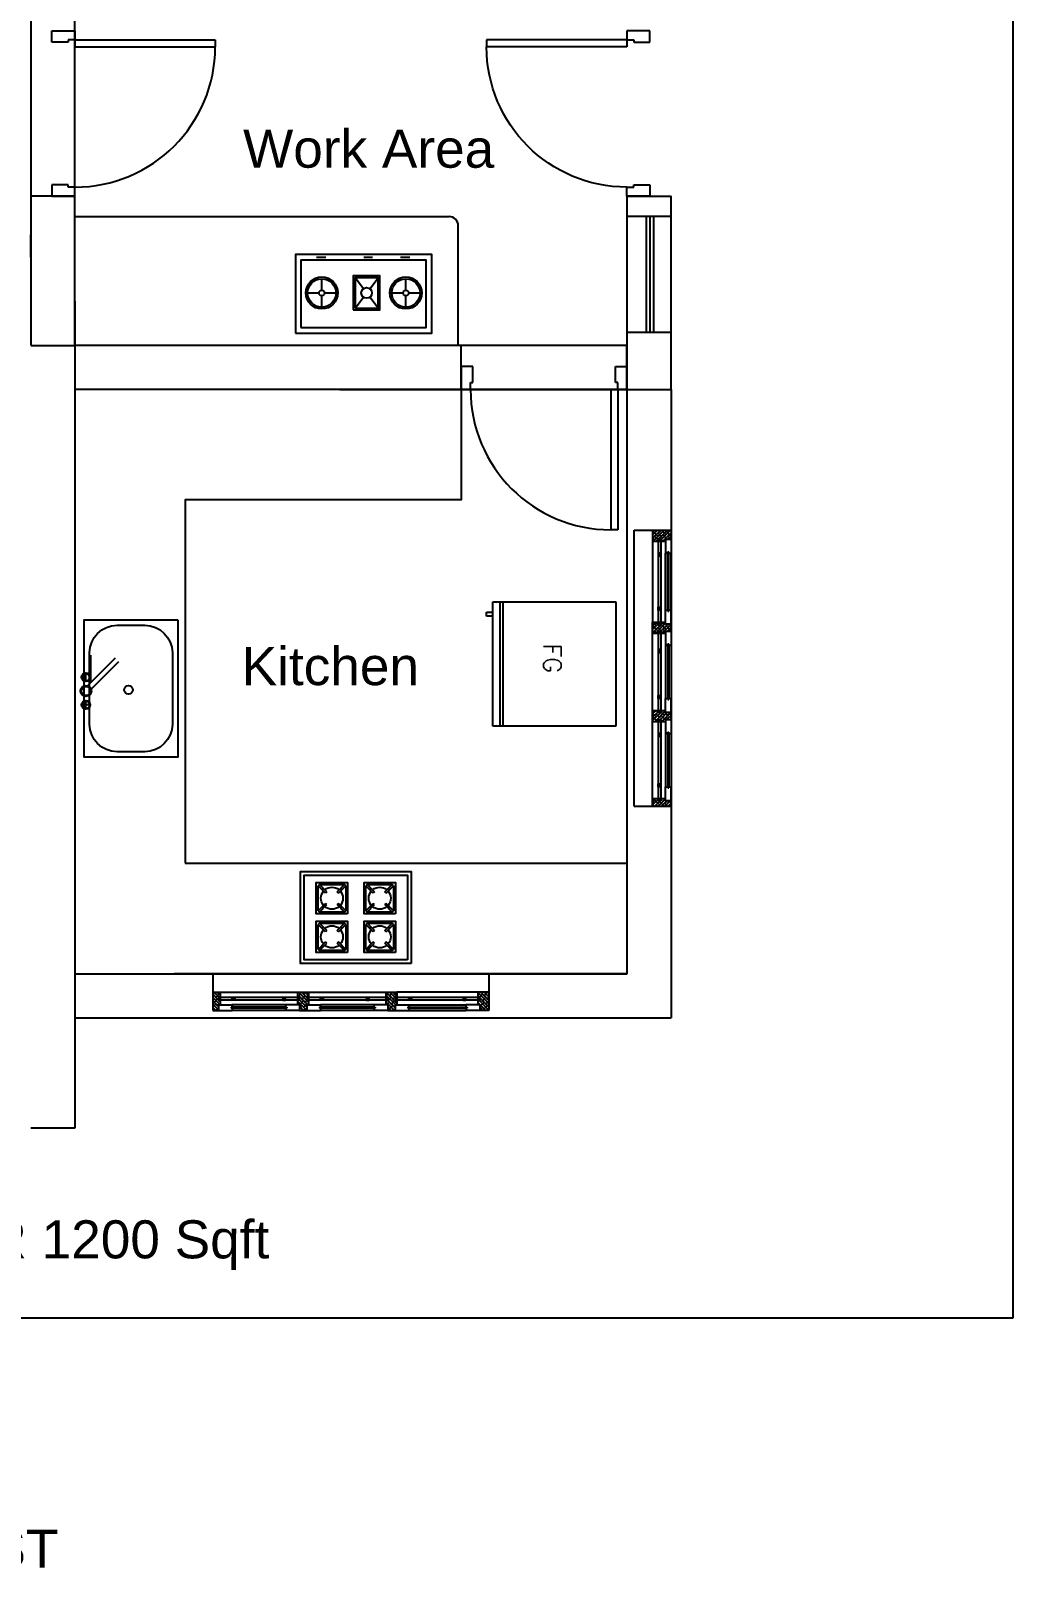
# Model space of a CAD drawing. Extents: x -4409 to 83729, y -39415 to 28842.
# Drawn here: x 32052 to 37392, y -39415 to -31058 of the extents above; entities that cross this region are included whole.
import ezdxf

# ---------------------------------------------------------------- set-up
doc = ezdxf.new("R2010")
doc.units = 0
doc.layers.get('0').update_dxf_attribs({"linetype": 'CONTINUOUS'})
for name, color, linetype in [('1_WALL', 7, 'CONTINUOUS'), ('4_JOINERY', 217, 'CONTINUOUS'), ('DOORS', 171, 'CONTINUOUS'), ('FIX', 161, 'CONTINUOUS'), ('FUR', 47, 'CONTINUOUS'), ('WALL', 1, 'CONTINUOUS'), ('WWW_CADBLOCKSFREE_COM', 7, 'CONTINUOUS')]:
    doc.layers.add(name, color=color, linetype=linetype)
doc.styles.add('SIMPLEX', font='simplex')
doc.styles.get("Standard").update_dxf_attribs({"font": 'arial.ttf'})

# ---------------------------------------------------------------- blocks, each defined once
blk = doc.blocks.new('ER5T')
at = {"layer": '4_JOINERY', "color": 150}
for p, q in [((169.14, -27.44), (19.14, -27.44)), ((19.14, -27.44), (19.14, -47.44)), ((169.14, -27.44), (169.14, -47.44)), ((19.14, -37.44), (25.14, -37.44)), ((19.14, -37.44), (69.14, -37.44)), ((19.14, -38.24), (19.94, -37.44)), ((19.14, -40.04), (21.74, -37.44)), ((19.14, -41.83), (23.53, -37.44)), ((19.14, -37.44), (19.14, -47.44)), ((19.14, -43.63), (25.14, -37.63)), ((19.14, -38.68), (19.37, -38.91)), ((19.14, -45.43), (25.14, -39.43)), ((19.14, -40.47), (20.27, -41.6)), ((19.82, -37.56), (22.06, -39.81)), ((20.72, -40.25), (22.96, -42.5)), ((22.51, -38.46), (24.44, -40.38)), ((23.29, -37.44), (23.86, -38.01)), ((23.41, -41.15), (25.14, -42.88)), ((24.28, -40.38), (69.99, -40.38)), ((24.28, -40.38), (24.28, -41.88)), ((25.08, -37.44), (25.14, -37.49)), ((25.14, -37.44), (25.14, -44.44)), ((31.64, -41.8), (33.05, -40.38)), ((31.64, -41.35), (32.61, -40.38)), ((31.64, -40.91), (32.16, -40.38)), ((31.64, -40.47), (31.72, -40.38)), ((31.64, -40.38), (33.14, -40.38)), ((31.64, -41.88), (31.64, -40.38)), ((31.99, -41.88), (33.14, -40.74)), ((32.43, -41.88), (33.14, -41.18)), ((32.87, -41.88), (33.14, -41.62)), ((33.14, -40.38), (33.14, -41.88)), ((62.64, -40.38), (61.14, -40.38)), ((61.14, -40.38), (61.14, -41.88)), ((62.28, -41.88), (61.14, -40.74)), ((61.84, -41.88), (61.14, -41.18)), ((61.4, -41.88), (61.14, -41.62)), ((62.64, -41.8), (61.22, -40.38)), ((62.64, -41.35), (61.67, -40.38)), ((62.64, -40.91), (62.11, -40.38)), ((62.64, -40.47), (62.55, -40.38)), ((62.64, -41.88), (62.64, -40.38)), ((75.14, -37.44), (69.14, -37.44)), ((69.14, -37.44), (69.14, -44.44)), ((69.14, -37.92), (69.62, -37.44)), ((69.14, -39.71), (71.41, -37.44)), ((69.14, -43.31), (75.01, -37.44)), ((69.37, -37.44), (70.84, -38.91)), ((69.5, -39.36), (71.74, -41.6)), ((69.8, -44.44), (75.14, -39.1)), ((69.99, -40.66), (73.21, -37.44)), ((69.99, -40.38), (69.99, -41.88)), ((70.14, -45.9), (74.28, -41.75)), ((71.29, -37.56), (73.54, -39.81)), ((72.19, -40.25), (74.43, -42.5)), ((73.99, -38.46), (75.14, -39.61)), ((74.28, -40.38), (117.99, -40.38)), ((74.28, -40.38), (74.28, -41.88)), ((74.76, -37.44), (75.14, -37.81)), ((75.14, -37.44), (75.14, -44.44)), ((117.14, -37.44), (75.14, -37.44)), ((84.14, -41.8), (85.55, -40.38)), ((84.14, -41.35), (85.11, -40.38)), ((84.14, -40.91), (84.66, -40.38)), ((84.14, -40.47), (84.22, -40.38)), ((84.14, -40.38), (85.64, -40.38)), ((84.14, -41.88), (84.14, -40.38)), ((84.49, -41.88), (85.64, -40.74)), ((84.93, -41.88), (85.64, -41.18)), ((85.37, -41.88), (85.64, -41.62)), ((85.64, -40.38), (85.64, -41.88)), ((110.64, -40.38), (109.14, -40.38)), ((109.14, -40.38), (109.14, -41.88)), ((110.28, -41.88), (109.14, -40.74)), ((109.84, -41.88), (109.14, -41.18)), ((109.4, -41.88), (109.14, -41.62)), ((110.64, -41.8), (109.22, -40.38)), ((110.64, -41.35), (109.67, -40.38)), ((110.64, -40.91), (110.11, -40.38)), ((110.64, -40.47), (110.55, -40.38)), ((110.64, -41.88), (110.64, -40.38)), ((123.14, -37.44), (117.14, -37.44)), ((117.14, -37.44), (117.14, -44.44)), ((117.14, -37.6), (117.29, -37.44)), ((117.14, -39.39), (119.09, -37.44)), ((117.14, -42.98), (122.68, -37.44)), ((117.14, -37.52), (117.62, -38.01)), ((117.14, -39.32), (118.52, -40.7)), ((117.48, -44.44), (123.14, -38.78)), ((117.94, -40.38), (120.89, -37.44)), ((117.99, -40.38), (117.99, -41.88)), ((118.14, -45.58), (122.28, -41.43)), ((118.85, -37.44), (120.32, -38.91)), ((118.97, -39.36), (121.21, -41.6)), ((120.76, -37.56), (123.01, -39.81)), ((121.66, -40.25), (122.28, -40.87)), ((122.28, -40.38), (165.99, -40.38)), ((122.28, -40.38), (122.28, -41.88)), ((123.14, -37.44), (123.14, -44.44)), ((169.14, -37.44), (123.14, -37.44)), ((129.64, -41.8), (131.05, -40.38)), ((129.64, -41.35), (130.61, -40.38)), ((129.64, -40.91), (130.16, -40.38)), ((129.64, -40.47), (129.72, -40.38)), ((129.64, -40.38), (131.14, -40.38)), ((129.64, -41.88), (129.64, -40.38)), ((129.99, -41.88), (131.14, -40.74)), ((130.43, -41.88), (131.14, -41.18)), ((130.87, -41.88), (131.14, -41.62)), ((131.14, -40.38), (131.14, -41.88)), ((158.64, -40.38), (157.14, -40.38)), ((157.14, -40.38), (157.14, -41.88)), ((158.28, -41.88), (157.14, -40.74)), ((157.84, -41.88), (157.14, -41.18)), ((157.4, -41.88), (157.14, -41.62)), ((158.64, -41.8), (157.22, -40.38)), ((158.64, -41.35), (157.67, -40.38)), ((158.64, -40.91), (158.11, -40.38)), ((158.64, -40.47), (158.55, -40.38)), ((158.64, -41.88), (158.64, -40.38)), ((169.14, -37.44), (165.14, -37.44)), ((165.14, -37.44), (165.14, -44.44)), ((165.14, -39.07), (166.77, -37.44)), ((165.14, -39.64), (165.3, -39.81)), ((165.16, -44.44), (169.14, -40.46)), ((165.62, -40.38), (168.56, -37.44)), ((165.75, -38.46), (167.99, -40.7)), ((165.99, -41.81), (169.14, -38.66)), ((165.99, -40.38), (165.99, -41.88)), ((166.52, -37.44), (167.1, -38.01)), ((166.65, -41.15), (168.89, -43.4)), ((168.32, -37.44), (169.14, -38.25)), ((168.44, -39.36), (169.14, -40.05)), ((19.14, -47.22), (24.47, -41.88)), ((19.14, -42.27), (21.16, -44.3)), ((19.14, -45.86), (19.37, -46.09)), ((19.14, -47.44), (24.14, -47.44)), ((19.82, -44.74), (22.06, -46.99)), ((20.72, -47.44), (25.14, -43.02)), ((21.61, -42.95), (23.86, -45.19)), ((22.51, -45.64), (24.14, -47.27)), ((22.51, -47.44), (24.14, -45.81)), ((24.14, -44.44), (24.14, -47.44)), ((24.14, -44.44), (25.14, -44.44)), ((24.14, -47.44), (31.64, -47.44)), ((24.28, -41.88), (69.99, -41.88)), ((24.31, -43.85), (24.9, -44.44)), ((25.14, -44.44), (31.64, -44.44)), ((31.04, -45.64), (31.04, -46.24)), ((31.64, -45.64), (31.04, -45.64)), ((31.64, -46.24), (31.04, -46.24)), ((33.14, -41.88), (31.64, -41.88)), ((62.64, -44.44), (31.64, -44.44)), ((31.64, -44.44), (31.64, -45.64)), ((62.64, -45.64), (31.64, -45.64)), ((62.64, -46.24), (31.64, -46.24)), ((31.64, -46.24), (31.64, -47.44)), ((62.64, -47.44), (31.64, -47.44)), ((61.14, -41.88), (62.64, -41.88)), ((62.64, -44.44), (62.64, -45.64)), ((69.14, -44.44), (62.64, -44.44)), ((62.64, -45.64), (63.24, -45.64)), ((62.64, -46.24), (62.64, -47.44)), ((62.64, -46.24), (63.24, -46.24)), ((70.14, -47.44), (62.64, -47.44)), ((63.24, -45.64), (63.24, -46.24)), ((69.14, -42.59), (69.94, -43.4)), ((69.14, -44.39), (69.19, -44.44)), ((70.14, -44.44), (69.14, -44.44)), ((70.14, -44.44), (70.14, -47.44)), ((70.14, -45.39), (70.84, -46.09)), ((70.14, -47.18), (70.39, -47.44)), ((74.14, -47.44), (70.14, -47.44)), ((70.39, -42.05), (72.64, -44.3)), ((70.39, -47.44), (75.14, -42.69)), ((71.29, -44.74), (73.54, -46.99)), ((72.19, -47.44), (74.14, -45.49)), ((73.09, -42.95), (74.58, -44.44)), ((73.99, -45.64), (74.14, -45.79)), ((73.99, -47.44), (74.14, -47.29)), ((74.14, -44.44), (74.14, -47.44)), ((74.14, -44.44), (75.14, -44.44)), ((74.14, -47.44), (81.64, -47.44)), ((74.28, -41.88), (117.99, -41.88)), ((75.14, -44.44), (81.64, -44.44)), ((81.04, -45.64), (81.04, -46.24)), ((81.64, -45.64), (81.04, -45.64)), ((81.64, -46.24), (81.04, -46.24)), ((81.64, -44.44), (81.64, -45.64)), ((81.64, -44.44), (110.64, -44.44)), ((81.64, -45.64), (110.64, -45.64)), ((81.64, -46.24), (81.64, -47.44)), ((81.64, -46.24), (110.64, -46.24)), ((81.64, -47.44), (110.64, -47.44)), ((85.64, -41.88), (84.14, -41.88)), ((109.14, -41.88), (110.64, -41.88)), ((117.14, -44.44), (110.64, -44.44)), ((110.64, -44.44), (110.64, -45.64)), ((110.64, -45.64), (111.24, -45.64)), ((110.64, -46.24), (111.24, -46.24)), ((110.64, -46.24), (110.64, -47.44)), ((118.14, -47.44), (110.64, -47.44)), ((111.24, -45.64), (111.24, -46.24)), ((118.14, -44.44), (117.14, -44.44)), ((117.91, -41.88), (119.42, -43.4)), ((118.07, -43.85), (120.32, -46.09)), ((118.14, -47.37), (123.14, -42.37)), ((118.14, -44.44), (118.14, -47.44)), ((122.14, -47.44), (118.14, -47.44)), ((118.97, -46.54), (119.87, -47.44)), ((119.87, -42.05), (122.11, -44.3)), ((119.87, -47.44), (122.14, -45.17)), ((120.76, -44.74), (122.14, -46.12)), ((121.66, -47.44), (122.14, -46.96)), ((122.14, -44.44), (122.14, -47.44)), ((122.14, -44.44), (123.14, -44.44)), ((122.14, -47.44), (129.64, -47.44)), ((122.28, -41.88), (165.99, -41.88)), ((122.56, -42.95), (123.14, -43.52)), ((122.87, -44.44), (123.14, -44.17)), ((123.14, -44.44), (129.64, -44.44)), ((129.04, -45.64), (129.04, -46.24)), ((129.64, -45.64), (129.04, -45.64)), ((129.64, -46.24), (129.04, -46.24)), ((131.14, -41.88), (129.64, -41.88)), ((129.64, -44.44), (129.64, -45.64)), ((129.64, -44.44), (158.64, -44.44)), ((129.64, -45.64), (158.64, -45.64)), ((129.64, -46.24), (129.64, -47.44)), ((129.64, -46.24), (158.64, -46.24)), ((129.64, -47.44), (158.64, -47.44)), ((157.14, -41.88), (158.64, -41.88)), ((158.64, -44.44), (158.64, -45.64)), ((165.14, -44.44), (158.64, -44.44)), ((158.64, -45.64), (159.24, -45.64)), ((158.64, -46.24), (158.64, -47.44)), ((158.64, -46.24), (159.24, -46.24)), ((166.14, -47.44), (158.64, -47.44)), ((159.24, -45.64), (159.24, -46.24)), ((165.14, -42.66), (165.91, -41.88)), ((165.14, -43.23), (167.1, -45.19)), ((166.14, -44.44), (165.14, -44.44)), ((165.58, -41.88), (166.2, -42.5)), ((166.14, -45.25), (169.14, -42.25)), ((166.14, -47.05), (169.14, -44.05)), ((166.14, -44.44), (166.14, -47.44)), ((166.14, -46.03), (167.54, -47.44)), ((169.14, -47.44), (166.14, -47.44)), ((167.54, -43.85), (169.14, -45.44)), ((167.54, -47.44), (169.14, -45.85)), ((168.44, -46.54), (169.14, -47.23))]:
    blk.add_line(p, q, dxfattribs=at)
blk = doc.blocks.new('RYTREYR')
at = {"layer": 'DOORS'}
for p, q in [((6351.54, 1005.98), (6351.54, 1082.23)), ((6351.54, 1082.23), (6355.29, 1082.23)), ((6355.29, 1005.98), (6355.29, 1082.23)), ((6351.54, 1005.98), (6355.29, 1005.98))]:
    blk.add_line(p, q, dxfattribs=at)
at = {"layer": 'DOORS', "linetype": 'CONTINUOUS'}
for p, q in [((6346.54, 993.48), (6346.54, 1005.98)), ((6346.54, 1005.98), (6351.54, 1005.98)), ((6351.54, 1005.98), (6351.54, 1002.23)), ((6436.54, 1005.98), (6431.54, 1005.98)), ((6431.54, 1005.98), (6431.54, 1002.23)), ((6436.54, 993.48), (6436.54, 1005.98)), ((6351.54, 1002.23), (6352.79, 1002.23)), ((6352.79, 1002.23), (6352.79, 993.48)), ((6430.29, 1002.23), (6430.29, 993.48)), ((6431.54, 1002.23), (6430.29, 1002.23)), ((6352.79, 993.48), (6346.54, 993.48)), ((6430.29, 993.48), (6436.54, 993.48))]:
    blk.add_line(p, q, dxfattribs=at)
at = {"layer": 'DOORS'}
blk.add_arc((6355.29, 1005.98), 76.25, 0.00387, 89.99831, dxfattribs=at)
blk = doc.blocks.new('DFZDF')
at = {"layer": 'FUR', "color": 1}
for p, q in [((7114.11, 3160.89), (7114.82, 3161.6)), ((7116.23, 3158.77), (7116.94, 3159.48)), ((7126.28, 3159.48), (7126.99, 3158.77)), ((7128.4, 3161.6), (7129.11, 3160.89)), ((7140.11, 3160.89), (7140.82, 3161.6)), ((7142.23, 3158.77), (7142.94, 3159.48)), ((7152.28, 3159.48), (7152.99, 3158.77)), ((7154.4, 3161.6), (7155.11, 3160.89)), ((7114.82, 3146.6), (7114.11, 3147.31)), ((7116.94, 3148.72), (7116.23, 3149.43)), ((7126.99, 3149.43), (7126.28, 3148.72)), ((7129.11, 3147.31), (7128.4, 3146.6)), ((7140.82, 3146.6), (7140.11, 3147.31)), ((7142.94, 3148.72), (7142.23, 3149.43)), ((7152.99, 3149.43), (7152.28, 3148.72)), ((7155.11, 3147.31), (7154.4, 3146.6)), ((7114.11, 3139.89), (7114.82, 3140.6)), ((7116.23, 3137.77), (7116.94, 3138.48)), ((7126.28, 3138.48), (7126.99, 3137.77)), ((7128.4, 3140.6), (7129.11, 3139.89)), ((7140.11, 3139.89), (7140.82, 3140.6)), ((7142.23, 3137.77), (7142.94, 3138.48)), ((7152.28, 3138.48), (7152.99, 3137.77)), ((7154.4, 3140.6), (7155.11, 3139.89)), ((7114.82, 3125.6), (7114.11, 3126.31)), ((7116.94, 3127.72), (7116.23, 3128.43)), ((7126.99, 3128.43), (7126.28, 3127.72)), ((7129.11, 3126.31), (7128.4, 3125.6)), ((7140.82, 3125.6), (7140.11, 3126.31)), ((7142.94, 3127.72), (7142.23, 3128.43)), ((7152.99, 3128.43), (7152.28, 3127.72)), ((7155.11, 3126.31), (7154.4, 3125.6))]:
    blk.add_line(p, q, dxfattribs=at)
at = {"layer": 'FUR'}
for p, q in [((7118.11, 3156.89), (7114.11, 3160.89)), ((7118.82, 3157.6), (7114.82, 3161.6)), ((7124.4, 3157.6), (7128.4, 3161.6)), ((7125.11, 3156.89), (7129.11, 3160.89)), ((7144.11, 3156.89), (7140.11, 3160.89)), ((7144.82, 3157.6), (7140.82, 3161.6)), ((7150.4, 3157.6), (7154.4, 3161.6)), ((7151.11, 3156.89), (7155.11, 3160.89)), ((7114.11, 3147.31), (7118.11, 3151.31)), ((7118.11, 3156.89), (7118.82, 3157.6)), ((7118.11, 3151.31), (7118.82, 3150.6)), ((7124.4, 3157.6), (7125.11, 3156.89)), ((7124.4, 3150.6), (7125.11, 3151.31)), ((7129.11, 3147.31), (7125.11, 3151.31)), ((7140.11, 3147.31), (7144.11, 3151.31)), ((7144.11, 3156.89), (7144.82, 3157.6)), ((7144.11, 3151.31), (7144.82, 3150.6)), ((7150.4, 3157.6), (7151.11, 3156.89)), ((7150.4, 3150.6), (7151.11, 3151.31)), ((7155.11, 3147.31), (7151.11, 3151.31)), ((7114.82, 3146.6), (7118.82, 3150.6)), ((7128.4, 3146.6), (7124.4, 3150.6)), ((7140.82, 3146.6), (7144.82, 3150.6)), ((7154.4, 3146.6), (7150.4, 3150.6)), ((7118.11, 3135.89), (7114.11, 3139.89)), ((7118.82, 3136.6), (7114.82, 3140.6)), ((7118.11, 3135.89), (7118.82, 3136.6)), ((7124.4, 3136.6), (7128.4, 3140.6)), ((7124.4, 3136.6), (7125.11, 3135.89)), ((7125.11, 3135.89), (7129.11, 3139.89)), ((7144.11, 3135.89), (7140.11, 3139.89)), ((7144.82, 3136.6), (7140.82, 3140.6)), ((7144.11, 3135.89), (7144.82, 3136.6)), ((7150.4, 3136.6), (7154.4, 3140.6)), ((7150.4, 3136.6), (7151.11, 3135.89)), ((7151.11, 3135.89), (7155.11, 3139.89)), ((7114.11, 3126.31), (7118.11, 3130.31)), ((7114.82, 3125.6), (7118.82, 3129.6)), ((7118.11, 3130.31), (7118.82, 3129.6)), ((7124.4, 3129.6), (7125.11, 3130.31)), ((7128.4, 3125.6), (7124.4, 3129.6)), ((7129.11, 3126.31), (7125.11, 3130.31)), ((7140.11, 3126.31), (7144.11, 3130.31)), ((7140.82, 3125.6), (7144.82, 3129.6)), ((7144.11, 3130.31), (7144.82, 3129.6)), ((7150.4, 3129.6), (7151.11, 3130.31)), ((7154.4, 3125.6), (7150.4, 3129.6)), ((7155.11, 3126.31), (7151.11, 3130.31))]:
    blk.add_line(p, q, dxfattribs=at)
for points in [[(7104.61, 3118.6), (7164.61, 3118.6), (7164.61, 3168.6), (7104.61, 3168.6)], [(7113.11, 3145.6), (7130.11, 3145.6), (7130.11, 3162.6), (7113.11, 3162.6)], [(7139.11, 3145.6), (7156.11, 3145.6), (7156.11, 3162.6), (7139.11, 3162.6)], [(7113.11, 3124.6), (7130.11, 3124.6), (7130.11, 3141.6), (7113.11, 3141.6)], [(7139.11, 3124.6), (7156.11, 3124.6), (7156.11, 3141.6), (7139.11, 3141.6)]]:
    blk.add_lwpolyline(points, close=True, dxfattribs=at)
at = {"layer": 'FUR', "color": 1}
blk.add_lwpolyline([(7106.61, 3120.6), (7162.61, 3120.6), (7162.61, 3166.6), (7106.61, 3166.6)], close=True, dxfattribs=at)
at = {"layer": 'FUR'}
for points in [[(7114.11, 3160.89), (7114.11, 3147.31)], [(7128.4, 3161.6), (7114.82, 3161.6)], [(7129.11, 3147.31), (7129.11, 3160.89)], [(7140.11, 3160.89), (7140.11, 3147.31)], [(7154.4, 3161.6), (7140.82, 3161.6)], [(7155.11, 3147.31), (7155.11, 3160.89)], [(7114.82, 3146.6), (7128.4, 3146.6)], [(7140.82, 3146.6), (7154.4, 3146.6)], [(7114.11, 3139.89), (7114.11, 3126.31)], [(7128.4, 3140.6), (7114.82, 3140.6)], [(7129.11, 3126.31), (7129.11, 3139.89)], [(7140.11, 3139.89), (7140.11, 3126.31)], [(7154.4, 3140.6), (7140.82, 3140.6)], [(7155.11, 3126.31), (7155.11, 3139.89)], [(7114.82, 3125.6), (7128.4, 3125.6)], [(7140.82, 3125.6), (7154.4, 3125.6)]]:
    blk.add_lwpolyline(points, dxfattribs=at)
at = {"layer": 'FUR', "color": 1}
for centre, start, end in [((7121.61, 3154.1), 49.78019, 130.21981), ((7147.61, 3154.1), 49.78019, 130.21981), ((7121.61, 3154.1), 139.78019, 220.21981), ((7121.61, 3154.1), 319.78019, 40.21981), ((7147.61, 3154.1), 139.78019, 220.21981), ((7147.61, 3154.1), 319.78019, 40.21981), ((7121.61, 3154.1), 229.78019, 310.21981), ((7147.61, 3154.1), 229.78019, 310.21981), ((7121.61, 3133.1), 139.78019, 220.21981), ((7121.61, 3133.1), 49.78019, 130.21981), ((7121.61, 3133.1), 319.78019, 40.21981), ((7147.61, 3133.1), 139.78019, 220.21981), ((7147.61, 3133.1), 49.78019, 130.21981), ((7147.61, 3133.1), 319.78019, 40.21981), ((7121.61, 3133.1), 229.78019, 310.21981), ((7147.61, 3133.1), 229.78019, 310.21981)]:
    blk.add_arc(centre, 6, start, end, dxfattribs=at)
blk = doc.blocks.new('ERH')
at = {"layer": 'FUR'}
for p, q in [((132501.77, -36739.42), (132501.77, -36737.16)), ((132501.77, -36737.16), (132505.16, -36737.16)), ((132505.16, -36799.14), (132505.16, -36731.53)), ((132505.16, -36731.53), (132572.05, -36731.53)), ((132509.11, -36799.14), (132509.11, -36731.53)), ((132510.79, -36799.14), (132510.79, -36731.53)), ((132572.05, -36731.53), (132572.05, -36799.14)), ((132505.16, -36739.42), (132501.77, -36739.42)), ((132572.05, -36799.14), (132505.16, -36799.14))]:
    blk.add_line(p, q, dxfattribs=at)
at = {"layer": 'FUR', "style": 'SIMPLEX'}
blk.add_text('FG', height=9.579, rotation=270, dxfattribs=at).set_placement((132532.8, -36754.22))

msp = doc.modelspace()

# ---------------------------------------------------------------- linework, layer by layer
for p, q in [((33605.617, -32288.405), (33656.074, -32288.405)), ((33862.543, -32288.405), (33909.307, -32288.405)), ((34062.52, -32288.405), (34112.976, -32288.405)), ((33634.171, -32468.475), (33634.171, -32406.192)), ((33860.284, -32460.16), (33815.188, -32400.708)), ((33895.257, -32460.16), (33940.353, -32400.708)), ((34091.074, -32468.475), (34091.074, -32406.192)), ((33557.19, -32483.173), (33619.474, -32483.173)), ((33634.171, -32560.154), (33634.171, -32497.871)), ((33648.869, -32483.173), (33711.153, -32483.173)), ((33815.188, -32565.718), (33860.284, -32506.266)), ((33940.353, -32565.718), (33895.257, -32506.266)), ((34014.092, -32483.173), (34076.376, -32483.173)), ((34091.074, -32560.154), (34091.074, -32497.871)), ((34105.772, -32483.173), (34168.055, -32483.173))]:
    msp.add_line(p, q)
for points in [[(33490.409, -32701.544), (34231.936, -32701.544), (34231.936, -32274.245), (33490.409, -32274.245)], [(33520.409, -32671.544), (34201.936, -32671.544), (34201.936, -32304.245), (33520.409, -32304.245)], [(33805.188, -32575.718), (33950.353, -32575.718), (33950.353, -32390.708), (33805.188, -32390.708)]]:
    msp.add_lwpolyline(points, close=True)
at = {"color": 1}
msp.add_lwpolyline([(33815.188, -32565.718), (33940.353, -32565.718), (33940.353, -32400.708), (33815.188, -32400.708)], close=True, dxfattribs=at)
at = {"color": 44}
msp.add_lwpolyline([(32821.914, -34439.546), (32821.914, -34826.883, -0.41421356), (32671.914, -34976.883), (32521.864, -34976.883, -0.41421356), (32371.864, -34826.883), (32371.864, -34439.546, -0.41421356), (32521.864, -34289.546), (32671.914, -34289.546, -0.41421356)], format="xyb", close=True, dxfattribs=at)
for centre, radius in [((33634.171, -32483.173), 86.981), ((34091.074, -32483.173), 86.981), ((33634.171, -32483.173), 14.698), ((33877.77, -32483.213), 28.935), ((34091.074, -32483.173), 14.698)]:
    msp.add_circle(centre, radius)
at = {"color": 1}
for centre in [(33634.171, -32483.173), (34091.074, -32483.173)]:
    msp.add_circle(centre, 76.981, dxfattribs=at)
at = {"layer": '1_WALL'}
for p, q in [((32052.261, -29587.819), (32052.261, -32767.693)), ((32292.261, -32767.819), (32292.261, -29587.819)), ((35292.261, -31957.819), (35292.261, -32767.819)), ((35532.261, -33007.819), (35532.261, -31957.819)), ((35292.261, -32065.332), (35532.261, -32065.332)), ((32052.261, -32287.819), (32052.261, -32167.819)), ((32292.261, -32527.819), (32292.261, -32767.819)), ((32292.261, -32762.819), (32292.261, -32642.819)), ((35532.261, -32697.154), (35292.261, -32697.154)), ((32052.261, -32767.819), (32292.261, -32767.819)), ((35292.261, -32767.819), (32292.261, -32767.819)), ((32292.261, -32767.819), (32292.261, -37023.289)), ((34392.261, -33007.819), (34392.261, -32767.819)), ((35292.261, -32767.819), (35292.261, -36183.289)), ((35292.261, -33007.819), (35292.261, -32767.819)), ((35292.261, -32772.819), (35292.261, -32892.819)), ((35292.261, -33007.819), (32292.261, -33007.819)), ((33602.261, -33007.819), (33192.261, -33007.819)), ((35292.261, -33007.819), (35532.261, -33007.819)), ((35532.261, -33007.819), (35532.261, -36423.289)), ((32292.261, -36183.289), (35292.261, -36183.289)), ((32292.261, -36423.289), (35532.261, -36423.289)), ((32292.261, -37023.289), (32052.261, -37023.289))]:
    msp.add_line(p, q, dxfattribs=at)
at = {"layer": '1_WALL', "color": 253}
for p, q in [((32292.261, -32067.819), (34325.462, -32067.819)), ((34375.462, -32767.819), (34375.462, -32117.819))]:
    msp.add_line(p, q, dxfattribs=at)
at = {"layer": '1_WALL', "color": 5}
for points in [[(35397.261, -32065.332), (35397.261, -32697.154)], [(35417.261, -32065.332), (35417.261, -32697.154)], [(35437.261, -32065.332), (35437.261, -32697.154)]]:
    msp.add_lwpolyline(points, dxfattribs=at)
at = {"layer": '1_WALL', "color": 253}
msp.add_arc((34325.462, -32117.819), 50, 0, 90, dxfattribs=at)
at = {"layer": 'FUR'}
for p, q in [((32361.244, -34618.524), (32513.443, -34466.469)), ((32378.989, -34600.795), (32378.989, -34452.168)), ((32380.36, -34637.658), (32531.823, -34486.339)), ((32352.305, -34591.092), (32352.305, -34552.71)), ((32371.496, -34722.015), (32333.114, -34722.015)), ((32352.305, -34741.206), (32352.305, -34702.824))]:
    msp.add_line(p, q, dxfattribs=at)
for centre, radius in [((32352.305, -34571.901), 23.519), ((32352.305, -34571.901), 19.191), ((32352.335, -34646.539), 29.398), ((32352.335, -34646.539), 23.989), ((32583.261, -34640.571), 23.519), ((32352.305, -34722.015), 23.519), ((32352.305, -34722.015), 19.191)]:
    msp.add_circle(centre, radius, dxfattribs=at)
at = {"layer": 'WALL', "color": 44, "linetype": 'CONTINUOUS'}
msp.add_lwpolyline([(32851.914, -34259.546), (32851.914, -35006.883), (32341.864, -35006.883), (32341.864, -34259.546)], close=True, dxfattribs=at)
at = {"layer": 'WWW_CADBLOCKSFREE_COM', "color": 8}
msp.add_line((32892.261, -35583.289), (35292.261, -35583.289), dxfattribs=at)
msp.add_lwpolyline([(37392.026, -38054.072), (37392.026, -21217.695), (25726.841, -21217.695), (25726.841, -38054.072)], close=True, dxfattribs=at)
at = {"layer": 'WWW_CADBLOCKSFREE_COM', "color": 7}
for points in [[(32292.261, -31957.819), (32052.261, -31957.819)], [(35292.261, -31957.819), (35532.261, -31957.819)], [(33732.261, -33007.819), (35292.261, -33007.819), (35292.261, -36183.289), (32832.261, -36183.289)]]:
    msp.add_lwpolyline(points, dxfattribs=at)
at = {"layer": 'WWW_CADBLOCKSFREE_COM', "color": 8}
msp.add_lwpolyline([(34392.261, -33007.819), (34392.261, -33607.819), (32892.261, -33607.819), (32892.261, -35583.289)], dxfattribs=at)

# ---------------------------------------------------------------- block references
at = {"layer": '1_WALL', "xscale": -10, "yscale": 10, "zscale": 10, "rotation": 90}
msp.add_blockref('ER5T', (35057.878, -33580.484), dxfattribs=at)
at = {"layer": '1_WALL', "xscale": -10, "yscale": 10, "zscale": 10}
msp.add_blockref('ER5T', (34733.626, -35908.906), dxfattribs=at)
at = {"layer": '4_JOINERY', "yscale": 10, "zscale": 10}
for p, xscale, rotation in [((22232.445, 32407.577), 10, 270), ((45352.077, 32407.577), -10, 90), ((98757.656, -22948.003), 10, 180)]:
    msp.add_blockref('RYTREYR', p, dxfattribs=dict(at, xscale=xscale, rotation=rotation))
at = {"layer": 'FIX', "color": 7, "xscale": -10, "yscale": 10, "zscale": 10}
msp.add_blockref('DFZDF', (105165.138, -67314.163), dxfattribs=at)
at = {"layer": 'WALL', "linetype": 'CONTINUOUS', "xscale": 10, "yscale": 10, "zscale": 10}
msp.add_blockref('ERH', (-1290488.251, 333153.373), dxfattribs=at)

# ---------------------------------------------------------------- texts
at = {"layer": 'WWW_CADBLOCKSFREE_COM', "color": 7, "linetype": 'CONTINUOUS'}
for s, height, p in [('Work Area', 206.8838, (33206.279, -31802.341)), ('Kitchen', 206.8838, (33198.493, -34615.063)), ('GROUND FLOOR 1200 Sqft', 206.88384, (29671.034, -37730.841)), ('EAST', 206.8838, (31447.775, -39412.325))]:
    msp.add_text(s, height=height, dxfattribs=at).set_placement(p)

doc.saveas('drawing.dxf')
